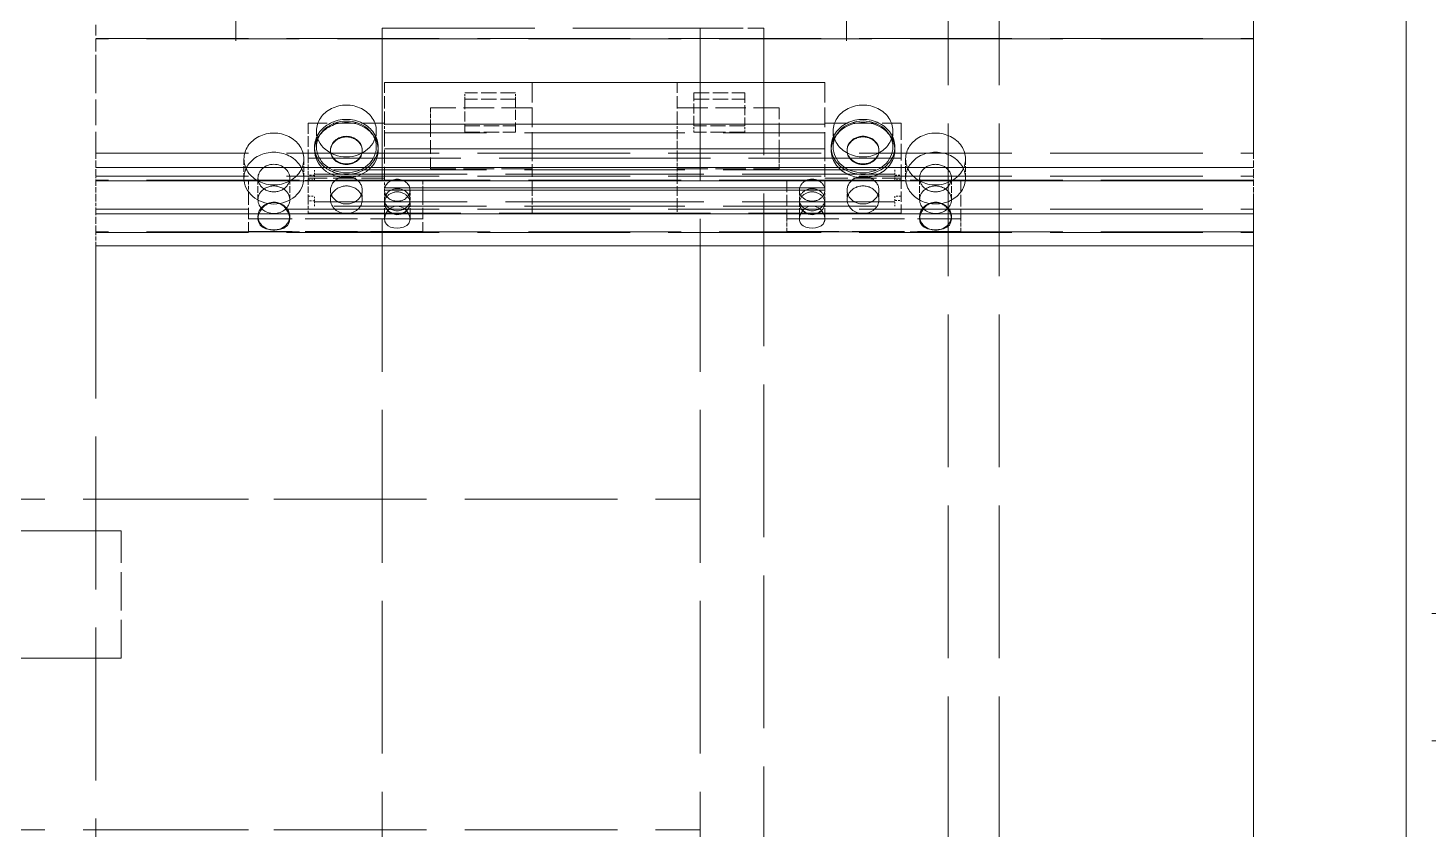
# Model space of a CAD drawing. Extents: x 0 to 18500, y -51 to 3802.
# Drawn here: x 3331 to 3441, y 2732 to 2795 of the extents above; entities that cross this region are included whole.
import ezdxf

# ---------------------------------------------------------------- set-up
doc = ezdxf.new("R2010")
doc.units = 0
doc.header["$MEASUREMENT"] = 0
for name, pattern in [('CENTER-HOKUTO', [23, 20, -1, 1, -1]), ('DASHDOT', [18.5, 12, -3, 0.5, -3]), ('DASHED', [15, 12, -3]), ('HIDDEN-HOKUTO', [3.8, 2.5, -1.3])]:
    doc.linetypes.add(name, pattern=pattern)
doc.layers.add('AM_7', color=2, linetype='CENTER-HOKUTO')
doc.layers.add('AM_HID', color=1, linetype='HIDDEN-HOKUTO')

msp = doc.modelspace()

# ---------------------------------------------------------------- linework, layer by layer
at = {"layer": 'AM_7', "color": 2, "linetype": 'DASHDOT', "lineweight": 13}
for p, q in [((3347.33289, 2819.9902), (3347.33289, 2793.9902)), ((3395.33289, 2819.9902), (3395.33289, 2793.9902))]:
    msp.add_line(p, q, dxfattribs=at)
at = {"layer": 'AM_HID', "color": 1, "linetype": 'DASHED', "lineweight": 13}
for p, q in [((3403.3324, 2595.48996), (3403.3324, 3145.48996)), ((3407.3324, 2595.48996), (3407.3324, 3145.48996)), ((3439.33264, 3116.99008), (3439.33264, 2623.99008)), ((3427.33264, 3111.99008), (3427.33264, 2628.99008)), ((3439.33264, 3111.99008), (3439.33264, 2628.99008)), ((3358.83264, 2794.99008), (3358.83264, 2694.99008)), ((3358.83264, 2794.99008), (3388.83264, 2794.99008)), ((3383.83264, 2794.99008), (3383.83264, 2694.99008)), ((3388.83264, 2694.99008), (3388.83264, 2794.99008)), ((3388.83264, 2694.99008), (3388.83264, 2794.99008)), ((3427.33289, 2794.15268), (3336.33289, 2794.15268)), ((3336.33557, 2794.15402), (3427.33557, 2794.15402)), ((3359.03284, 2790.69821), (3382.03284, 2790.69821)), ((3393.63538, 2790.69955), (3370.63538, 2790.69955)), ((3359.03284, 2787.44821), (3382.03284, 2787.44821)), ((3393.63562, 2787.44955), (3370.63562, 2787.44955)), ((3382.03284, 2786.76523), (3359.03284, 2786.76523)), ((3370.63562, 2786.76657), (3393.63562, 2786.76657)), ((3336.33264, 2785.1655), (3427.33264, 2785.1655)), ((3336.33289, 2785.16562), (3427.33289, 2785.1655)), ((3336.33557, 2785.16684), (3427.33557, 2785.16684)), ((3336.33582, 2785.16696), (3427.33582, 2785.16696)), ((3359.03284, 2785.50217), (3382.03284, 2785.50217)), ((3393.63538, 2785.50339), (3370.63538, 2785.50339)), ((3427.33264, 2784.03842), (3336.33264, 2784.03842)), ((3336.33289, 2784.03854), (3427.33289, 2784.03854)), ((3427.33557, 2784.03976), (3336.33557, 2784.03976)), ((3336.33582, 2784.03989), (3427.33582, 2784.03989)), ((3353.03284, 2784.76523), (3382.03284, 2784.76523)), ((3382.03284, 2783.85593), (3353.53284, 2783.85593)), ((3399.63562, 2784.76657), (3370.63562, 2784.76657)), ((3370.63562, 2783.85727), (3399.13562, 2783.85727)), ((3336.33264, 2783.34677), (3427.33264, 2783.34677)), ((3427.33264, 2783.02499), (3336.33264, 2783.02512)), ((3427.33264, 2782.97958), (3336.33264, 2782.97971)), ((3336.33289, 2783.34689), (3427.33289, 2783.34689)), ((3427.33289, 2783.02512), (3336.33289, 2783.02524)), ((3427.33289, 2782.97971), (3336.33289, 2782.97971)), ((3336.33557, 2783.34824), (3427.33557, 2783.34824)), ((3427.33557, 2783.02646), (3336.33557, 2783.02646)), ((3336.33557, 2782.98105), (3427.33557, 2782.98105)), ((3336.33582, 2783.34836), (3427.33582, 2783.34836)), ((3427.33582, 2783.02658), (3336.33582, 2783.02658)), ((3427.33582, 2782.98117), (3336.33582, 2782.98117)), ((3353.53284, 2783.50595), (3382.03284, 2783.50595)), ((3399.13562, 2783.50717), (3370.63562, 2783.50717)), ((3359.03284, 2782.43515), (3382.03284, 2782.43515)), ((3359.03284, 2782.25217), (3382.03284, 2782.25217)), ((3393.63538, 2782.43637), (3370.63538, 2782.43637)), ((3393.63538, 2782.25339), (3370.63538, 2782.25339)), ((3336.33264, 2780.74875), (3427.33264, 2780.74875)), ((3336.33289, 2780.74887), (3427.33289, 2780.74887)), ((3336.33557, 2780.75009), (3427.33557, 2780.75009)), ((3336.33582, 2780.75021), (3427.33582, 2780.75021)), ((3353.53284, 2781.34445), (3382.03284, 2781.34445)), ((3382.03284, 2780.99448), (3353.53284, 2780.99448)), ((3399.13562, 2781.34579), (3370.63562, 2781.34579)), ((3370.63562, 2780.9957), (3399.13562, 2780.9957)), ((3427.33264, 2780.38278), (3336.33264, 2780.38278)), ((3336.33289, 2780.3829), (3427.33289, 2780.3829)), ((3427.33557, 2780.38425), (3336.33557, 2780.38425)), ((3336.33582, 2780.38437), (3427.33582, 2780.38437)), ((3353.03284, 2780.43515), (3382.03284, 2780.43515)), ((3399.63562, 2780.43637), (3370.63562, 2780.43637)), ((3427.33264, 2778.97507), (3336.33264, 2778.97507)), ((3336.33264, 2778.93002), (3427.33264, 2778.93002)), ((3427.33289, 2778.97519), (3336.33289, 2778.97519)), ((3336.33289, 2778.93015), (3427.33289, 2778.93015)), ((3427.33557, 2778.97653), (3336.33557, 2778.97653)), ((3336.33557, 2778.93149), (3427.33557, 2778.93149)), ((3427.33582, 2778.97653), (3336.33582, 2778.97665)), ((3336.33582, 2778.93161), (3427.33582, 2778.93161)), ((3336.33264, 2777.88913), (3336.33264, 2712.09103)), ((3336.33264, 2777.88913), (3427.33264, 2777.88901)), ((3427.33289, 2777.88913), (3336.33289, 2777.88925)), ((3336.33557, 2777.89047), (3427.33557, 2777.89047)), ((3427.33582, 2777.89059), (3336.33582, 2777.89059)), ((3427.33264, 2777.88901), (3427.33264, 2712.09103)), ((3305.33264, 2757.99008), (3383.83264, 2757.99008)), ((3305.33557, 2757.99155), (3383.83557, 2757.99155)), ((3336.33264, 2757.99008), (3358.83264, 2757.99008)), ((3336.33557, 2757.99155), (3358.83557, 2757.99155)), ((3338.3324, 2755.48996), (3238.3324, 2755.48996)), ((3468.33216, 2748.99008), (3439.33264, 2748.99008)), ((3338.3324, 2745.48996), (3238.3324, 2745.48996)), ((3468.33216, 2738.99008), (3439.33264, 2738.99008)), ((3305.33557, 2731.99155), (3383.83557, 2731.99155)), ((3336.33557, 2731.99155), (3358.83557, 2731.99155))]:
    msp.add_line(p, q, dxfattribs=at)
at = {"layer": 'AM_HID', "color": 1, "linetype": 'DASHED', "lineweight": 13, "ltscale": 0.083884}
for p, q in [((3336.33264, 2791.88474), (3336.33264, 2795.24008)), ((3427.33264, 2791.88474), (3427.33264, 2795.24008))]:
    msp.add_line(p, q, dxfattribs=at)
at = {"layer": 'AM_HID', "color": 1, "linetype": 'DASHED', "lineweight": 13, "ltscale": 0.125}
msp.add_line((3383.83264, 2794.99008), (3388.83264, 2794.99008), dxfattribs=at)
at = {"layer": 'AM_HID', "color": 1, "linetype": 'DASHED', "lineweight": 13, "ltscale": 0.167978}
for p, q in [((3336.33264, 2791.88474), (3336.33264, 2785.16562)), ((3427.33264, 2791.88474), (3427.33264, 2785.16562))]:
    msp.add_line(p, q, dxfattribs=at)
at = {"layer": 'AM_HID', "color": 1, "linetype": 'DASHED', "lineweight": 13, "ltscale": 0.08125}
for p, q in [((3359.03284, 2787.44821), (3359.03284, 2790.69821)), ((3382.03284, 2787.44821), (3382.03284, 2790.69821)), ((3370.63538, 2785.50339), (3370.63538, 2782.25339)), ((3393.63538, 2785.50339), (3393.63538, 2782.25339))]:
    msp.add_line(p, q, dxfattribs=at)
at = {"layer": 'AM_HID', "color": 1, "linetype": 'DASHED', "lineweight": 13, "ltscale": 0.129904}
for p, q in [((3370.63538, 2790.69955), (3370.63538, 2785.50339)), ((3393.63538, 2790.69955), (3393.63538, 2785.50339))]:
    msp.add_line(p, q, dxfattribs=at)
at = {"layer": 'AM_HID', "color": 1, "linetype": 'DASHED', "lineweight": 13, "ltscale": 0.1}
for p, q in [((3369.33289, 2789.89926), (3365.33289, 2789.89926)), ((3369.33289, 2789.39926), (3365.33289, 2789.39926)), ((3383.33557, 2789.90048), (3387.33557, 2789.90048)), ((3383.33557, 2789.40048), (3387.33557, 2789.40048)), ((3365.33289, 2787.30112), (3369.33289, 2787.30112)), ((3387.33557, 2787.30246), (3383.33557, 2787.30246)), ((3365.33289, 2786.80112), (3369.33289, 2786.80112)), ((3387.33557, 2786.80246), (3383.33557, 2786.80246))]:
    msp.add_line(p, q, dxfattribs=at)
at = {"layer": 'AM_HID', "color": 1, "linetype": 'DASHED', "lineweight": 13, "ltscale": 0.0125}
for p, q in [((3365.33289, 2789.39926), (3365.33289, 2789.89926)), ((3369.33289, 2789.39926), (3369.33289, 2789.89926)), ((3383.33557, 2786.80246), (3383.33557, 2787.30246)), ((3387.33557, 2786.80246), (3387.33557, 2787.30246)), ((3353.53284, 2783.42294), (3353.03284, 2783.42294)), ((3353.03284, 2783.07285), (3353.53284, 2783.07285)), ((3399.13562, 2783.42416), (3399.63562, 2783.42416)), ((3399.63562, 2783.07419), (3399.13562, 2783.07419)), ((3353.03284, 2781.77744), (3353.53284, 2781.77744)), ((3399.63562, 2781.77878), (3399.13562, 2781.77878)), ((3353.53284, 2781.42746), (3353.03284, 2781.42746)), ((3399.13562, 2781.4288), (3399.63562, 2781.4288))]:
    msp.add_line(p, q, dxfattribs=at)
at = {"layer": 'AM_HID', "color": 1, "linetype": 'DASHED', "lineweight": 13, "ltscale": 0.064954}
for p, q in [((3365.33289, 2789.39926), (3365.33289, 2786.80112)), ((3369.33289, 2786.80112), (3369.33289, 2789.39926))]:
    msp.add_line(p, q, dxfattribs=at)
at = {"layer": 'AM_HID', "color": 1, "linetype": 'DASHED', "lineweight": 13, "ltscale": 0.064951}
for p, q in [((3383.33557, 2787.30246), (3383.33557, 2789.90048)), ((3387.33557, 2789.90048), (3387.33557, 2787.30246))]:
    msp.add_line(p, q, dxfattribs=at)
at = {"layer": 'AM_HID', "color": 1, "linetype": 'DASHED', "lineweight": 13, "ltscale": 0.030002}
for p, q in [((3362.63538, 2788.72653), (3362.63538, 2787.52646)), ((3390.03284, 2783.92514), (3390.03284, 2785.12521))]:
    msp.add_line(p, q, dxfattribs=at)
at = {"layer": 'AM_HID', "color": 1, "linetype": 'DASHED', "lineweight": 13, "ltscale": 0.2}
for p, q in [((3370.63538, 2788.72641), (3362.63538, 2788.72653)), ((3382.03284, 2788.72519), (3390.03284, 2788.72519)), ((3370.63538, 2783.92648), (3362.63538, 2783.92648)), ((3382.03284, 2783.92514), (3390.03284, 2783.92514))]:
    msp.add_line(p, q, dxfattribs=at)
at = {"layer": 'AM_HID', "color": 1, "linetype": 'DASHED', "lineweight": 13, "ltscale": 0.089999}
for p, q in [((3390.03284, 2785.12521), (3390.03284, 2788.72519)), ((3362.63538, 2787.52646), (3362.63538, 2783.92648))]:
    msp.add_line(p, q, dxfattribs=at)
at = {"layer": 'AM_HID', "color": 1, "linetype": 'DASHED', "lineweight": 13, "ltscale": 0.06875}
for p, q in [((3353.03284, 2787.51523), (3353.03284, 2784.76523)), ((3399.63538, 2783.18637), (3399.63562, 2780.43637))]:
    msp.add_line(p, q, dxfattribs=at)
at = {"layer": 'AM_HID', "color": 1, "linetype": 'DASHED', "lineweight": 13, "ltscale": 0.15}
for p, q in [((3359.03284, 2787.51523), (3353.03284, 2787.51523)), ((3393.63562, 2787.51657), (3399.63562, 2787.51657)), ((3359.03284, 2783.18515), (3353.03284, 2783.18515)), ((3393.63538, 2783.18637), (3399.63538, 2783.18637))]:
    msp.add_line(p, q, dxfattribs=at)
at = {"layer": 'AM_HID', "color": 1, "linetype": 'DASHED', "lineweight": 13, "ltscale": 0.001675}
msp.add_line((3359.03284, 2787.51523), (3359.03284, 2787.44821), dxfattribs=at)
at = {"layer": 'AM_HID', "color": 1, "linetype": 'DASHED', "lineweight": 13, "ltscale": 0.017075}
for p, q in [((3359.03284, 2786.76523), (3359.03284, 2787.44821)), ((3382.03284, 2786.76523), (3382.03284, 2787.44821))]:
    msp.add_line(p, q, dxfattribs=at)
at = {"layer": 'AM_HID', "color": 1, "linetype": 'DASHED', "lineweight": 13, "ltscale": 0.108255}
msp.add_line((3399.63562, 2787.51657), (3399.63538, 2783.18637), dxfattribs=at)
at = {"layer": 'AM_HID', "color": 1, "linetype": 'DASHED', "lineweight": 13, "ltscale": 0.03125}
for p, q in [((3353.68274, 2786.90024), (3353.68274, 2785.65024)), ((3358.38294, 2786.90024), (3358.38294, 2785.65024)), ((3394.28553, 2786.90146), (3394.28553, 2785.65146)), ((3398.98548, 2786.90146), (3398.98548, 2785.65146)), ((3359.03284, 2780.00021), (3359.03284, 2781.25021)), ((3361.03284, 2780.00021), (3361.03284, 2781.25021)), ((3391.63562, 2780.00143), (3391.63562, 2781.25143)), ((3393.63562, 2780.00143), (3393.63562, 2781.25143))]:
    msp.add_line(p, q, dxfattribs=at)
at = {"layer": 'AM_HID', "color": 1, "linetype": 'DASHED', "lineweight": 13, "ltscale": 0.089502}
msp.add_line((3359.03284, 2786.76523), (3359.03284, 2783.18515), dxfattribs=at)
at = {"layer": 'AM_HID', "color": 1, "linetype": 'DASHED', "lineweight": 13, "ltscale": 0.05}
msp.add_line((3382.03284, 2784.76523), (3382.03284, 2786.76523), dxfattribs=at)
at = {"layer": 'AM_HID', "color": 1, "linetype": 'DASHED', "lineweight": 13, "ltscale": 0.045468}
for p, q in [((3336.33264, 2783.34677), (3336.33264, 2785.1655)), ((3427.33264, 2783.34677), (3427.33264, 2785.1655)), ((3336.33264, 2778.93002), (3336.33264, 2780.74875)), ((3427.33264, 2778.93002), (3427.33264, 2780.74875))]:
    msp.add_line(p, q, dxfattribs=at)
at = {"layer": 'AM_HID', "color": 1, "linetype": 'DASHED', "lineweight": 13, "ltscale": 0.00625}
for p, q in [((3353.53284, 2785.65024), (3353.53284, 2785.40024)), ((3358.53284, 2785.65024), (3358.53284, 2785.40024)), ((3394.13538, 2785.65146), (3394.13538, 2785.40146)), ((3399.13538, 2785.65146), (3399.13538, 2785.40146))]:
    msp.add_line(p, q, dxfattribs=at)
at = {"layer": 'AM_HID', "color": 1, "linetype": 'DASHED', "lineweight": 13, "ltscale": 0.001251}
for p, q in [((3354.78284, 2785.40024), (3354.78284, 2785.35019)), ((3357.28284, 2785.40024), (3357.28284, 2785.35019)), ((3395.38538, 2785.40146), (3395.38538, 2785.35141)), ((3397.88538, 2785.40146), (3397.88538, 2785.35141))]:
    msp.add_line(p, q, dxfattribs=at)
at = {"layer": 'AM_HID', "color": 1, "linetype": 'DASHED', "lineweight": 13, "ltscale": 0.0375}
for p, q in [((3347.98279, 2784.70016), (3347.98279, 2783.20016)), ((3352.68274, 2784.70016), (3352.68274, 2783.20016)), ((3399.98548, 2784.70151), (3399.98548, 2783.20151)), ((3404.68567, 2784.70151), (3404.68567, 2783.20151))]:
    msp.add_line(p, q, dxfattribs=at)
at = {"layer": 'AM_HID', "color": 1, "linetype": 'DASHED', "lineweight": 13, "ltscale": 0.033557}
msp.add_line((3353.03284, 2784.76523), (3353.03284, 2783.42294), dxfattribs=at)
at = {"layer": 'AM_HID', "color": 1, "linetype": 'DASHED', "lineweight": 13, "ltscale": 0.008749}
for p, q in [((3353.53284, 2783.50595), (3353.53284, 2783.85593)), ((3382.03284, 2783.50595), (3382.03284, 2783.85593)), ((3399.13562, 2783.07419), (3399.13562, 2783.42416)), ((3353.53284, 2781.42746), (3353.53284, 2781.77744))]:
    msp.add_line(p, q, dxfattribs=at)
at = {"layer": 'AM_HID', "color": 1, "linetype": 'DASHED', "lineweight": 13, "ltscale": 0.022733}
msp.add_line((3382.03284, 2784.76523), (3382.03284, 2783.85593), dxfattribs=at)
at = {"layer": 'AM_HID', "color": 1, "linetype": 'DASHED', "lineweight": 13, "ltscale": 0.010828}
for p, q in [((3399.13562, 2783.85727), (3399.13562, 2783.42416)), ((3353.53284, 2783.07285), (3353.53284, 2783.50595))]:
    msp.add_line(p, q, dxfattribs=at)
at = {"layer": 'AM_HID', "color": 1, "linetype": 'DASHED', "lineweight": 13, "ltscale": 0.009177}
msp.add_line((3336.33264, 2782.97971), (3336.33264, 2783.34677), dxfattribs=at)
at = {"layer": 'AM_HID', "color": 1, "linetype": 'DASHED', "lineweight": 13, "ltscale": 0.034579}
for p, q in [((3336.33264, 2783.00046), (3336.33264, 2781.61728)), ((3427.33264, 2783.00046), (3427.33264, 2781.61728))]:
    msp.add_line(p, q, dxfattribs=at)
at = {"layer": 'AM_HID', "color": 1, "linetype": 'DASHED', "lineweight": 13, "ltscale": 0.342499}
for p, q in [((3362.03284, 2783.00021), (3348.33289, 2783.00021)), ((3390.63562, 2783.00143), (3404.33557, 2783.00143)), ((3362.03284, 2780.00021), (3348.33289, 2780.00021)), ((3390.63562, 2780.00143), (3404.33557, 2780.00143)), ((3362.03284, 2779.00021), (3348.33289, 2779.00021)), ((3390.63562, 2779.00143), (3404.33557, 2779.00143))]:
    msp.add_line(p, q, dxfattribs=at)
at = {"layer": 'AM_HID', "color": 1, "linetype": 'DASHED', "lineweight": 13, "ltscale": 0.025}
for p, q in [((3348.33289, 2783.00021), (3348.33289, 2782.00021)), ((3362.03284, 2783.00021), (3362.03284, 2782.00021)), ((3390.63562, 2779.00143), (3390.63562, 2780.00143)), ((3404.33557, 2779.00143), (3404.33557, 2780.00143))]:
    msp.add_line(p, q, dxfattribs=at)
at = {"layer": 'AM_HID', "color": 1, "linetype": 'DASHED', "lineweight": 13, "ltscale": 0.042499}
for p, q in [((3349.08289, 2783.20016), (3349.08289, 2781.50021)), ((3351.58289, 2783.20016), (3351.58289, 2781.50021))]:
    msp.add_line(p, q, dxfattribs=at)
at = {"layer": 'AM_HID', "color": 1, "linetype": 'DASHED', "lineweight": 13, "ltscale": 0.008752}
for p, q in [((3353.03284, 2783.07285), (3353.03284, 2783.42294)), ((3399.13562, 2780.9957), (3399.13562, 2781.34579))]:
    msp.add_line(p, q, dxfattribs=at)
at = {"layer": 'AM_HID', "color": 1, "linetype": 'DASHED', "lineweight": 13, "ltscale": 0.041135}
msp.add_line((3353.03284, 2781.42746), (3353.03284, 2783.07285), dxfattribs=at)
at = {"layer": 'AM_HID', "color": 1, "linetype": 'DASHED', "lineweight": 13, "ltscale": 0.01875}
for p, q in [((3359.03284, 2783.18515), (3359.03284, 2782.43515)), ((3354.78284, 2782.25021), (3354.78284, 2781.50021)), ((3357.28284, 2782.25021), (3357.28284, 2781.50021)), ((3359.03284, 2781.50021), (3359.03284, 2782.25021)), ((3361.03284, 2781.50021), (3361.03284, 2782.25021)), ((3391.63562, 2781.50143), (3391.63562, 2782.25143)), ((3393.63562, 2781.50143), (3393.63562, 2782.25143)), ((3395.38562, 2782.25143), (3395.38562, 2781.50143)), ((3397.88562, 2782.25143), (3397.88562, 2781.50143))]:
    msp.add_line(p, q, dxfattribs=at)
at = {"layer": 'AM_HID', "color": 1, "linetype": 'DASHED', "lineweight": 13, "ltscale": 0.062787}
msp.add_line((3382.03284, 2783.50595), (3382.03284, 2780.99448), dxfattribs=at)
at = {"layer": 'AM_HID', "color": 1, "linetype": 'DASHED', "lineweight": 13, "ltscale": 0.075}
for p, q in [((3390.63562, 2783.00143), (3390.63562, 2780.00143)), ((3404.33557, 2783.00143), (3404.33557, 2780.00143)), ((3348.33289, 2782.00021), (3348.33289, 2779.00021)), ((3362.03284, 2782.00021), (3362.03284, 2779.00021))]:
    msp.add_line(p, q, dxfattribs=at)
at = {"layer": 'AM_HID', "color": 1, "linetype": 'DASHED', "lineweight": 13, "ltscale": 0.042502}
for p, q in [((3401.08557, 2783.20151), (3401.08557, 2781.50143)), ((3403.58557, 2783.20151), (3403.58557, 2781.50143))]:
    msp.add_line(p, q, dxfattribs=at)
at = {"layer": 'AM_HID', "color": 1, "linetype": 'DASHED', "lineweight": 13, "ltscale": 0.00918}
msp.add_line((3427.33264, 2782.97958), (3427.33264, 2783.34677), dxfattribs=at)
at = {"layer": 'AM_HID', "color": 1, "linetype": 'DASHED', "lineweight": 13, "ltscale": 0.021713}
for p, q in [((3336.33264, 2781.61728), (3336.33264, 2780.74875)), ((3427.33264, 2781.61728), (3427.33264, 2780.74875))]:
    msp.add_line(p, q, dxfattribs=at)
at = {"layer": 'AM_HID', "color": 1, "linetype": 'DASHED', "lineweight": 13, "ltscale": 0.004575}
msp.add_line((3359.03284, 2782.25217), (3359.03284, 2782.43515), dxfattribs=at)
at = {"layer": 'AM_HID', "color": 1, "linetype": 'DASHED', "lineweight": 13, "ltscale": 0.045425}
msp.add_line((3370.63562, 2780.43637), (3370.63538, 2782.25339), dxfattribs=at)
at = {"layer": 'AM_HID', "color": 1, "linetype": 'DASHED', "lineweight": 13, "ltscale": 0.010825}
for p, q in [((3399.13562, 2781.77878), (3399.13562, 2781.34579)), ((3353.53284, 2780.99448), (3353.53284, 2781.42746))]:
    msp.add_line(p, q, dxfattribs=at)
at = {"layer": 'AM_HID', "color": 1, "linetype": 'DASHED', "lineweight": 13, "ltscale": 0.024808}
msp.add_line((3353.03284, 2781.42746), (3353.03284, 2780.43515), dxfattribs=at)
at = {"layer": 'AM_HID', "color": 1, "linetype": 'DASHED', "lineweight": 13, "ltscale": 0.013983}
msp.add_line((3382.03284, 2780.99448), (3382.03284, 2780.43515), dxfattribs=at)
at = {"layer": 'AM_HID', "color": 1, "linetype": 'DASHED', "lineweight": 13, "ltscale": 0.004999}
for p, q in [((3349.08289, 2780.20016), (3349.08289, 2780.00021)), ((3351.58289, 2780.20016), (3351.58289, 2780.00021))]:
    msp.add_line(p, q, dxfattribs=at)
at = {"layer": 'AM_HID', "color": 1, "linetype": 'DASHED', "lineweight": 13, "ltscale": 0.005002}
for p, q in [((3401.08557, 2780.20151), (3401.08557, 2780.00143)), ((3403.58557, 2780.20151), (3403.58557, 2780.00143))]:
    msp.add_line(p, q, dxfattribs=at)
at = {"layer": 'AM_HID', "color": 1, "linetype": 'DASHED', "lineweight": 13, "ltscale": 0.026022}
msp.add_line((3336.33264, 2777.88913), (3336.33264, 2778.93002), dxfattribs=at)
at = {"layer": 'AM_HID', "color": 1, "linetype": 'DASHED', "lineweight": 13, "ltscale": 0.026025}
msp.add_line((3427.33264, 2777.88901), (3427.33264, 2778.93002), dxfattribs=at)
at = {"layer": 'AM_HID', "color": 1, "linetype": 'DASHED', "lineweight": 13, "ltscale": 0.25}
for p, q in [((3338.3324, 2745.48996), (3338.3324, 2755.48996)), ((3439.33264, 2748.99008), (3439.33264, 2738.99008))]:
    msp.add_line(p, q, dxfattribs=at)
at = {"layer": 'AM_HID', "color": 1, "linetype": 'DASHED', "lineweight": 13}
for points in [[(3349.08289, 2780.00021), (3349.13245, 2780.31723), (3349.2699, 2780.62534), (3349.44886, 2780.86862)], [(3351.21668, 2780.86862), (3351.46326, 2780.4985), (3351.53992, 2780.29416), (3351.58289, 2780.00021)], [(3361.03284, 2781.25021), (3360.99012, 2780.97946), (3360.86927, 2780.73788), (3360.61682, 2780.49216), (3360.34729, 2780.36435), (3359.96912, 2780.31906), (3359.59827, 2780.40952), (3359.37708, 2780.54501), (3359.18933, 2780.74826), (3359.06922, 2781.00009), (3359.03284, 2781.25021)], [(3359.03284, 2780.00021), (3359.0719, 2780.24911), (3359.18152, 2780.48935), (3359.32581, 2780.67709)], [(3359.32581, 2780.67709), (3359.54065, 2780.85385), (3359.79602, 2780.96713), (3360.03284, 2781.00021)], [(3360.03284, 2781.00021), (3360.30799, 2780.95566), (3360.55872, 2780.83176), (3360.73987, 2780.67709)], [(3360.73987, 2780.67709), (3360.92127, 2780.42441), (3361.02014, 2780.1395), (3361.03284, 2780.00021)], [(3391.63562, 2781.25143), (3391.67835, 2780.98068), (3391.7992, 2780.73911), (3392.05139, 2780.4935), (3392.32093, 2780.36557), (3392.69934, 2780.3204), (3393.07019, 2780.41086), (3393.29114, 2780.54623), (3393.47913, 2780.74948), (3393.59925, 2781.00131), (3393.63562, 2781.25143)], [(3391.92835, 2780.67844), (3391.7472, 2780.42575), (3391.64807, 2780.14084), (3391.63562, 2780.00143)], [(3392.63562, 2781.00156), (3392.36048, 2780.95688), (3392.10974, 2780.8331), (3391.92835, 2780.67844)], [(3393.34265, 2780.67844), (3393.12757, 2780.85507), (3392.8722, 2780.96848), (3392.63562, 2781.00156)], [(3393.63562, 2780.00143), (3393.59632, 2780.25046), (3393.48694, 2780.49069), (3393.34265, 2780.67844)], [(3401.45179, 2780.86996), (3401.2052, 2780.49985), (3401.12854, 2780.29538), (3401.08557, 2780.00143)], [(3403.58557, 2780.00143), (3403.53577, 2780.31845), (3403.39856, 2780.62668), (3403.21936, 2780.86996)], [(3349.44886, 2779.33762), (3349.24573, 2779.51437), (3349.11902, 2779.75351), (3349.08289, 2780.00021)], [(3351.58289, 2780.00021), (3351.5343, 2779.71713), (3351.39392, 2779.48398), (3351.21668, 2779.33762)], [(3360.03284, 2779.26816), (3359.75989, 2779.2905), (3359.50623, 2779.35886), (3359.32581, 2779.45236)], [(3360.73987, 2779.45236), (3360.52307, 2779.34531), (3360.27137, 2779.28513), (3360.03284, 2779.26816)], [(3391.92835, 2779.4537), (3392.14539, 2779.34653), (3392.3971, 2779.28647), (3392.63562, 2779.26938)], [(3392.63562, 2779.26938), (3392.90857, 2779.29184), (3393.16223, 2779.36008), (3393.34265, 2779.4537)], [(3401.08557, 2780.00143), (3401.13391, 2779.71848), (3401.27454, 2779.48532), (3401.45179, 2779.33896)], [(3403.21936, 2779.33896), (3403.42249, 2779.51572), (3403.54944, 2779.75473), (3403.58557, 2780.00143)], [(3349.98279, 2779.16098), (3349.6969, 2779.22543), (3349.44886, 2779.33762)], [(3401.45179, 2779.33896), (3401.69959, 2779.22678), (3401.98548, 2779.1622)], [(3402.68567, 2779.1622), (3402.97156, 2779.22678), (3403.21936, 2779.33896)]]:
    msp.add_lwpolyline(points, dxfattribs=at)
for centre, radius, start, end in [((3350.4679, 2779.97629), 1.35373, 111.0067274, 138.7911651), ((3350.33289, 2780.2933), 1.00857, 69.6979755, 110.303095), ((3350.19788, 2779.97629), 1.35373, 41.2088228, 68.9932434), ((3402.46961, 2779.97812), 1.3528, 110.9764697, 138.7801412), ((3402.33557, 2780.29465), 1.00857, 69.6968964, 110.3020022), ((3402.20056, 2779.97763), 1.35373, 41.208816, 68.9932571), ((3359.67249, 2779.99008), 0.63913, 179.095688, 237.1944965), ((3360.39344, 2779.99008), 0.63901, 302.7935628, 0.9036251), ((3392.27503, 2779.99142), 0.63901, 179.0963573, 237.2063127), ((3392.99597, 2779.99142), 0.63913, 302.8055873, 0.9042916), ((3350.33289, 2781.71066), 2.57372, 262.1839252, 277.8164865), ((3402.33557, 2781.71188), 2.5737, 262.183447, 277.816104)]:
    msp.add_arc(centre, radius, start, end, dxfattribs=at)
for centre, major_axis, ratio, start_param, end_param in [((3356.03284, 2786.90024), (2.3501, 0), 0.866024789, 0.000005049, 3.141597703), ((3396.63538, 2786.90146), (-2.3501, 0), 0.866026019, 3.141587604, 6.283180258), ((3356.03284, 2785.40024), (2.5, 0), 0.866024789, 0.000005049, 3.141597703), ((3356.03284, 2785.65024), (2.5, 0), 0.866024789, 0.000005049, 3.141597703), ((3356.03284, 2785.65024), (2.3501, 0), 0.866024789, 0.00000505, 3.141597702), ((3396.63538, 2785.65146), (-2.5, 0), 0.866026019, 3.141587604, 6.283180258), ((3396.63538, 2785.40146), (2.5, 0), 0.866026019, 6.283180258, 9.424772912), ((3396.63538, 2785.65146), (2.3501, 0), 0.866026019, 6.283180258, 9.424772911), ((3350.33289, 2784.70016), (2.3501, 0), 0.866024789, 0.000005049, 3.141597703), ((3356.03284, 2786.90024), (2.3501, 0), 0.866024789, 3.141597703, 6.283190356), ((3356.03284, 2785.40024), (-1.25, 0), 0.866024789, 3.141597703, 6.283190356), ((3356.03284, 2785.35019), (1.25, 0), 0.866024789, 0.000005049, 3.141597703), ((3396.63538, 2786.90146), (-2.3501, 0), 0.866026019, 6.283180258, 9.424772912), ((3396.63538, 2785.40146), (-1.25, 0), 0.866026019, 3.141587604, 6.283180258), ((3396.63538, 2785.35141), (1.25, 0), 0.866026019, 6.283180258, 9.424772912), ((3402.33557, 2784.70151), (-2.3501, 0), 0.866026019, 3.141587604, 6.283180258), ((3350.33289, 2783.20016), (2.3501, 0), 0.866024789, 0.000005049, 3.141597703), ((3356.03284, 2785.65024), (-2.5, 0), 0.866024789, 0.000005049, 3.141597703), ((3356.03284, 2785.40024), (2.5, 0), 0.866024789, 3.141597703, 6.283190356), ((3356.03284, 2785.65024), (2.3501, 0), 0.866024789, 3.141597703, 6.283190356), ((3356.03284, 2785.40024), (-1.25, 0), 0.866024789, 0.000005049, 3.141597703), ((3356.03284, 2785.35019), (1.25, 0), 0.866024789, 3.141597703, 6.283190356), ((3396.63538, 2785.65146), (-2.5, 0), 0.866026019, 6.283180258, 9.424772912), ((3396.63538, 2785.40146), (2.5, 0), 0.866026019, 3.141587604, 6.283180258), ((3396.63538, 2785.65146), (2.3501, 0), 0.866026019, 3.141587605, 6.283180258), ((3396.63538, 2785.40146), (1.25, 0), 0.866026019, 3.141587604, 6.283180258), ((3396.63538, 2785.35141), (1.25, 0), 0.866026019, 3.141587604, 6.283180258), ((3402.33557, 2783.20151), (2.3501, 0), 0.866026019, 6.283180258, 9.424772912), ((3350.33289, 2784.70016), (-2.3501, 0), 0.866024789, 0.000005049, 3.141597703), ((3350.33289, 2783.20016), (-1.25, 0), 0.866024789, 3.141597703, 6.283190356), ((3402.33557, 2784.70151), (-2.3501, 0), 0.866026019, 6.283180258, 9.424772912), ((3402.33557, 2783.20151), (1.25, 0), 0.866026019, 6.283180258, 9.424772912), ((3350.33289, 2783.20016), (2.3501, 0), 0.866024789, 3.141597703, 6.283190356), ((3350.33289, 2783.20016), (-1.25, 0), 0.866024789, 0.000005049, 3.141597703), ((3356.03284, 2782.25021), (-1.25, 0), 0.866024789, 3.141597702, 6.283190357), ((3360.03284, 2782.25021), (-1, 0), 0.866024789, 3.141597703, 6.283190356), ((3392.63562, 2782.25143), (1, 0), 0.866026019, 6.283180258, 9.424772912), ((3396.63562, 2782.25143), (1.25, 0), 0.866026019, 6.283180258, 9.424772912), ((3402.33557, 2783.20151), (2.3501, 0), 0.866026019, 3.141587604, 6.283180258), ((3402.33557, 2783.20151), (-1.25, 0), 0.866026019, 6.283180258, 9.424772912), ((3350.33289, 2781.50021), (-1.25, 0), 0.866024789, 3.141597702, 6.283190357), ((3356.03284, 2781.50021), (-1.25, 0), 0.866024789, 3.141597702, 6.283190357), ((3356.03284, 2782.25021), (-1.25, 0), 0.866024789, 0.000005049, 3.141597703), ((3360.03284, 2781.50021), (-1, 0), 0.866024789, 3.141597703, 6.283190356), ((3360.03284, 2782.25021), (1, 0), 0.866024789, 3.141597703, 6.283190356), ((3360.03284, 2781.25021), (1, 0), 0.866024789, 0.000005049, 3.141597703), ((3392.63562, 2781.50143), (-1, 0), 0.866026019, 3.141587604, 6.283180258), ((3392.63562, 2782.25143), (1, 0), 0.866026019, 3.141587604, 6.283180258), ((3392.63562, 2781.25143), (1, 0), 0.866026019, 6.283180258, 9.424772912), ((3396.63562, 2781.50143), (1.25, 0), 0.866026019, 6.283180258, 9.424772912), ((3396.63562, 2782.25143), (-1.25, 0), 0.866026019, 6.283180258, 9.424772912), ((3402.33557, 2781.50143), (1.25, 0), 0.866026019, 6.283180258, 9.424772912), ((3350.33289, 2781.50021), (-1.25, 0), 0.866024789, 0.00000505, 3.141597702), ((3350.33289, 2780.20016), (-1.25, 0), 0.866024789, 4.996188146, 6.283190356), ((3350.33289, 2780.20016), (-1.25, 0), 0.866024789, 4.428599913, 4.996188146), ((3350.33289, 2780.20016), (-1.25, 0), 0.866024789, 3.141597703, 4.428599913), ((3356.03284, 2781.50021), (-1.25, 0), 0.866024789, 0.00000505, 3.141597702), ((3360.03284, 2781.50021), (-1, 0), 0.866024789, 0.00000505, 3.141597702), ((3360.03284, 2781.25021), (1, 0), 0.866024789, 3.141597703, 6.283190356), ((3392.63562, 2781.50143), (-1, 0), 0.866026019, 6.283180259, 9.424772911), ((3392.63562, 2781.25143), (1, 0), 0.866026019, 3.141587604, 6.283180258), ((3396.63562, 2781.50143), (-1.25, 0), 0.866026019, 6.283180259, 9.424772911), ((3402.33557, 2781.50143), (-1.25, 0), 0.866026019, 6.283180259, 9.424772911), ((3402.33557, 2780.20151), (-1.25, 0), 0.866026019, 4.996178048, 6.283180258), ((3402.33557, 2780.20151), (-1.25, 0), 0.866026019, 4.428589815, 4.996178048), ((3402.33557, 2780.20151), (-1.25, 0), 0.866026019, 3.141587604, 4.428589814), ((3350.33289, 2780.20016), (-1.25, 0), 0.866024789, 0.000005049, 1.287007259), ((3350.33289, 2780.20016), (-1.25, 0), 0.866024789, 1.854595492, 3.141597703), ((3402.33557, 2780.20151), (-1.25, 0), 0.866026019, 6.283180258, 7.570182468), ((3402.33557, 2780.20151), (-1.25, 0), 0.866026019, 1.854585394, 3.141587604), ((3350.33289, 2780.20016), (-1.25, 0), 0.866024789, 1.287007259, 1.854595492), ((3347.37854, 2781.88535), (4.09692, -2.28448), 0.373330802, 5.8277455, 6.078512532), ((3402.33557, 2780.20151), (-1.25, 0), 0.866026019, 1.286997161, 1.854585394)]:
    msp.add_ellipse(centre, major_axis=major_axis, ratio=ratio, start_param=start_param, end_param=end_param, dxfattribs=at)

doc.saveas('drawing.dxf')
